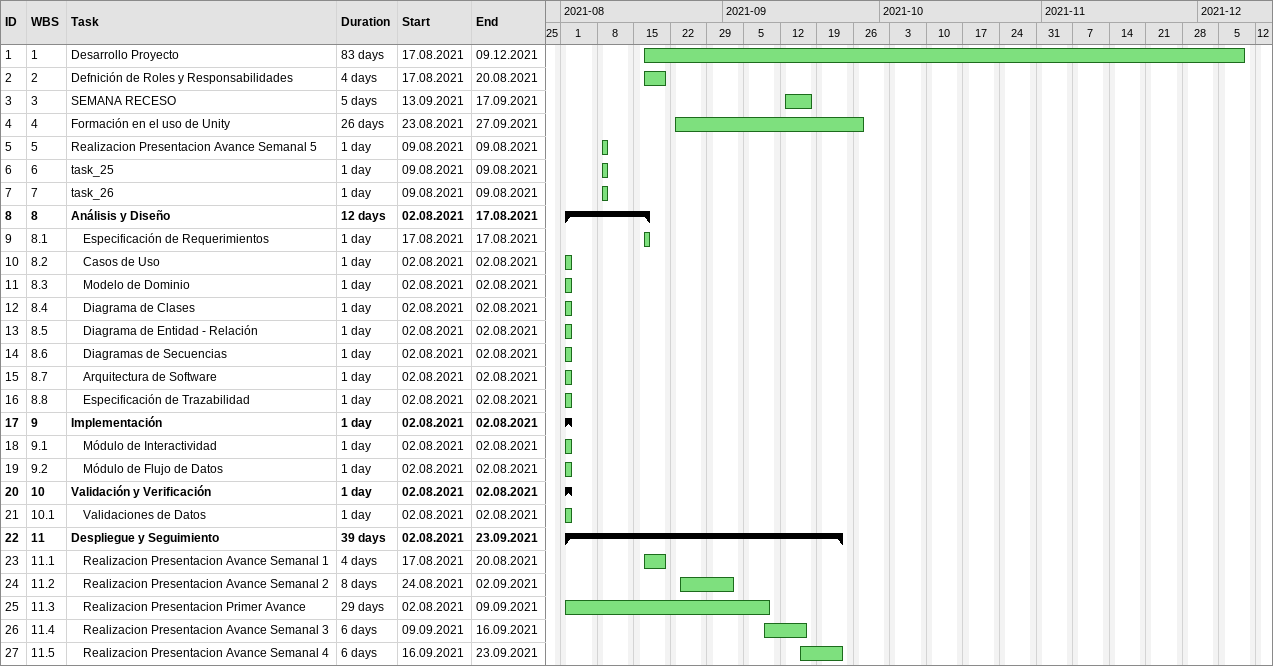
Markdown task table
| ID | WBS | Task | Duration | Start | Finish |
|---|---|---|---|---|---|
| 1 | 1 | Desarrollo Proyecto | 83d | 2021-08-17 | 2021-12-09 |
| 2 | 2 | Defnición de Roles y Responsabilidades | 4d | 2021-08-17 | 2021-08-20 |
| 3 | 3 | SEMANA RECESO | 5d | 2021-09-13 | 2021-09-17 |
| 4 | 4 | Formación en el uso de Unity | 26d | 2021-08-23 | 2021-09-27 |
| 5 | 5 | Realizacion Presentacion Avance Semanal 5 | 1d | 2021-08-09 | 2021-08-09 |
| 6 | 6 | task_25 | 1d | 2021-08-09 | 2021-08-09 |
| 7 | 7 | task_26 | 1d | 2021-08-09 | 2021-08-09 |
| 8 | 8 | **Análisis y Diseño** | 12d | 2021-08-02 | 2021-08-17 |
| 9 | 8.1 | Especificación de Requerimientos | 1d | 2021-08-17 | 2021-08-17 |
| 10 | 8.2 | Casos de Uso | 1d | 2021-08-02 | 2021-08-02 |
| 11 | 8.3 | Modelo de Dominio | 1d | 2021-08-02 | 2021-08-02 |
| 12 | 8.4 | Diagrama de Clases | 1d | 2021-08-02 | 2021-08-02 |
| 13 | 8.5 | Diagrama de Entidad - Relación | 1d | 2021-08-02 | 2021-08-02 |
| 14 | 8.6 | Diagramas de Secuencias | 1d | 2021-08-02 | 2021-08-02 |
| 15 | 8.7 | Arquitectura de Software | 1d | 2021-08-02 | 2021-08-02 |
| 16 | 8.8 | Especificación de Trazabilidad | 1d | 2021-08-02 | 2021-08-02 |
| 17 | 9 | **Implementación** | 1d | 2021-08-02 | 2021-08-02 |
| 18 | 9.1 | Módulo de Interactividad | 1d | 2021-08-02 | 2021-08-02 |
| 19 | 9.2 | Módulo de Flujo de Datos | 1d | 2021-08-02 | 2021-08-02 |
| 20 | 10 | **Validación y Verificación** | 1d | 2021-08-02 | 2021-08-02 |
| 21 | 10.1 | Validaciones de Datos | 1d | 2021-08-02 | 2021-08-02 |
| 22 | 11 | **Despliegue y Seguimiento** | 39d | 2021-08-02 | 2021-09-23 |
| 23 | 11.1 | Realizacion Presentacion Avance Semanal 1 | 4d | 2021-08-17 | 2021-08-20 |
| 24 | 11.2 | Realizacion Presentacion Avance Semanal 2 | 8d | 2021-08-24 | 2021-09-02 |
| 25 | 11.3 | Realizacion Presentacion Primer Avance | 29d | 2021-08-02 | 2021-09-09 |
| 26 | 11.4 | Realizacion Presentacion Avance Semanal 3 | 6d | 2021-09-09 | 2021-09-16 |
| 27 | 11.5 | Realizacion Presentacion Avance Semanal 4 | 6d | 2021-09-16 | 2021-09-23 |
